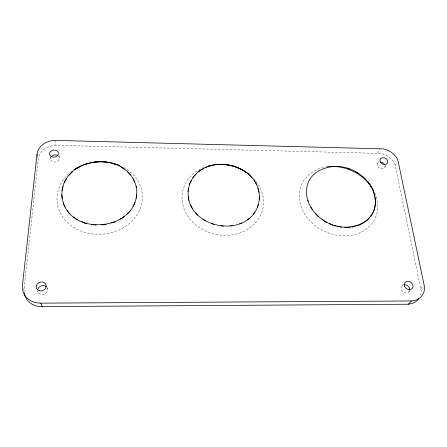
<?xml version="1.0" encoding="UTF-8"?>
<svg xmlns="http://www.w3.org/2000/svg" width="447" height="447" viewBox="0 0 447 447"><rect width="100%" height="100%" fill="white"/><g stroke="black" fill="none" stroke-linecap="round" stroke-linejoin="round"><path stroke-width="0.34" stroke-dasharray="2.23 1.68" d="M24.205 292.293L23.987 289.857L38.302 159.143L38.962 156.053A17.746 14.332 -6.7 0 1 51.874 145.817L56.059 145.32L380.917 153.433A16.383 12.818 26.1 0 1 394.103 162.663L395.26 165.463L421.203 290.913A18.578 15.349 38 0 1 420.549 295.037M377.564 153.114L380.151 148.572M377.547 163.77L378.855 161.535M384.895 167.29L385.906 165.625M395.26 165.463L397.366 162.132M401.797 285.918L404.088 283.465M408.977 291.768L410.391 290.327M420.89 288.41L424.332 285.007M23.44 288.639L23.987 289.857M37.632 291.114L38.112 292.327M47.013 287.684L47.449 288.902M37.336 155.506L38.302 159.143M50.148 156.852L50.718 159.272M54.998 140.38L56.059 145.32M58.859 155.187L59.373 157.607M47.058 287.834A5.012 4.381 -20.7 0 1 44.08 294.21A5.012 4.381 -20.7 0 1 37.727 291.248M58.389 155.986A4.414 3.559 -6.7 0 1 58.451 160.579A4.414 3.559 -6.7 0 1 52.88 161.646A4.414 3.559 -6.7 0 1 50.897 157.422M409.48 290.908A4.632 3.822 38.2 0 1 402.496 291.394A4.632 3.822 38.2 0 1 403.496 284.845M385.074 165.613A4.073 3.185 26.1 0 1 382.213 168.905A4.073 3.185 26.1 0 1 377.531 166.044A4.073 3.185 26.1 0 1 379.581 162.261M123.618 167.396A42.783 36.229 -4.8 0 1 133.815 219.086A42.783 36.229 -4.8 0 1 72.146 226.383A42.783 36.229 -4.8 0 1 68.587 173.905M70.676 172.101A42.783 36.229 -4.8 0 1 71.76 171.251M253.617 178.448A40.99 35.201 12.2 0 1 247.655 229.277A40.99 35.201 12.2 0 1 189.193 218.102A40.99 35.201 12.2 0 1 201.524 168.491M202.111 168.217A40.99 35.201 12.2 0 1 203.933 167.441M374.809 193.07A40.453 33.251 25.5 0 1 353.275 234.921A40.453 33.251 25.5 0 1 302.15 209.157A40.453 33.251 25.5 0 1 323.863 167.39"/><path stroke-width="0.67" d="M61.887 194.657C64.53 239.301 142.325 232.049 136.447 187.41C127.261 147.387 56.836 156.679 62.178 198.831M62.01 190.489L63.005 186.399M259.226 199.965C253.153 242.145 181.912 229.501 188.6 188.276C196.809 149.6 262.965 161.356 259.226 199.965L259.467 196.244M37.012 154.293L22.35 286.197L22.736 290.505A20.366 17.751 -20 0 0 36.458 302.848L40.8 303.15L411.592 300.971L415.587 300.205A18.813 15.483 37.8 0 0 424.65 287.544L398.07 161.021L396.891 158.204A16.567 12.896 26 0 0 383.537 148.89L54.998 140.38L50.768 140.883A17.958 14.444 -6.5 0 0 37.682 151.181L37.012 154.293L37.336 155.506M258.5 204.38L257.338 207.38M187.908 191.389L188.6 188.276M189.405 184.807L189.757 183.287L191.439 180.409M134.843 202.441L134.48 203.983L132.888 206.29M135.966 198.39L136.737 195.864L136.681 194.3M64.402 182.398L66.592 178.66M371.943 214.56C381.162 198.664 370.356 179.174 355.404 171.62C337.384 160.372 305.446 167.72 306.553 192.914C306.905 205.883 316.403 216.979 327.584 222.684C347.408 233.921 379.889 223.534 374.888 196.691M255.053 211.9L253.298 214.107M130.546 210.012L129.798 211.448L127.462 213.348M192.987 177.772L193.858 176.286L196.596 173.715M69.129 175.101L72.347 171.961M249.331 218.248L247.269 219.712M371.502 215.08L366.97 220.55L360.617 224.567M124.048 216.477L122.953 217.711L120.031 219.052M24.261 292.902L24.373 294.12A20.098 17.562 -20.5 0 0 37.922 306.318L42.202 306.62L408.262 304.223L411.592 300.971M198.541 171.888L199.921 170.586L203.603 168.625M75.839 169.067L79.851 166.72M241.754 222.941L239.564 223.751M115.762 221.343L114.393 222.304L111.091 222.958M205.704 167.508L207.52 166.535L211.895 165.44M84.047 164.664L88.584 163.244M106.263 224.238L104.721 224.869L101.262 224.763M232.87 225.629L230.63 225.875M351.906 227.344L354.678 226.204L360.137 224.925M214.029 164.904L216.141 164.373L220.863 164.284M93.211 162.144L97.971 161.736M408.262 304.223L412.207 303.463A18.578 15.349 38 0 0 418.744 298.663M95.161 225.098L96.228 224.919M223.349 226.115L221.075 225.824M344.62 227.327L350.549 227.299M223.003 164.245L225.232 164.205L229.892 165.155M102.737 161.652L107.425 162.261M334.3 225.724L336.189 225.836M213.901 224.377L211.593 223.522M86.394 223.327L84.852 223.226L81.84 221.611M112.024 163.194L116.349 164.787M347.492 168.301L349.319 168.96M232.06 165.597L234.217 166.033L238.424 167.91M91.266 224.305L93.954 225.009M337.289 226.059L341.625 227.266M326.902 222.243L325.003 221.712L321.913 219.03M205.207 220.589L202.938 219.069M77.487 219.566L76.124 219.125L73.677 216.879M355.404 171.62L358.259 173.386M240.626 168.893L242.531 169.743L245.962 172.335M120.494 166.681L124.177 169.156M318.711 216.633L317.493 215.985L315.744 213.599M329.199 223.271L333.11 225.383M197.049 214.571L197.87 215.057M70.168 213.929L69.084 213.197L67.374 210.476M362.45 176.392L365.875 179.705M248.124 173.961L249.649 175.112L252.097 178.118M127.602 171.894L130.412 175.101M312.297 209.487L310.972 207.235M192.372 208.201L191.657 207.464L190.835 205.117M368.261 182.37L369.596 183.862L371.513 187.416M254.041 180.504L255.103 181.806L256.494 184.913M64.949 206.838L64.217 205.888L63.357 202.882M132.899 178.515L134.636 182.264M308.156 201.413L307.832 200.228M195.82 212.772L196.741 214.124M372.502 189.254L373.614 191.316L374.692 195.864M189.042 200.524L188.556 199.546L188.371 196.73M257.925 188.098L258.925 192.333M40.8 303.15L42.202 306.62M136.005 186.148L136.452 187.639M37.671 290.092A5.012 4.381 -20.7 0 1 41.102 285.968A5.012 4.381 -20.7 0 1 46.365 286.913M51.422 156.573A4.414 3.559 -6.7 0 1 57.534 155.4M404.569 284.7A4.632 3.822 38.2 0 1 409.709 289.902M380.559 162.166A4.073 3.185 26.1 0 1 384.766 164.736M73.884 169.737A42.783 36.229 -4.8 0 1 112.605 163.144M113.287 163.317A42.783 36.229 -4.8 0 1 119.925 165.591M208.38 165.954A40.99 35.201 12.2 0 1 210.336 165.474M210.99 165.329A40.99 35.201 12.2 0 1 248.677 173.978M326.539 166.904A40.453 33.251 25.5 0 1 373.306 190.02M39.515 290.807A5.079 4.425 -20.3 0 0 46.136 285.247A5.079 4.425 -20.3 0 0 37.978 283.275A5.079 4.425 -20.3 0 0 39.515 290.807M51.455 156.685A4.47 3.587 -6.5 0 0 58.412 153.701A4.47 3.587 -6.5 0 0 52.031 150.449A4.47 3.587 -6.5 0 0 51.455 156.685M404.691 286.555A4.688 3.855 38 0 0 412.285 288.393A4.688 3.855 38 0 0 408.932 281.392A4.688 3.855 38 0 0 404.691 286.555M380.285 161.887A4.118 3.202 26 0 0 387.119 163.546A4.118 3.202 26 0 0 384.219 157.825A4.118 3.202 26 0 0 380.285 161.887"/></g></svg>
